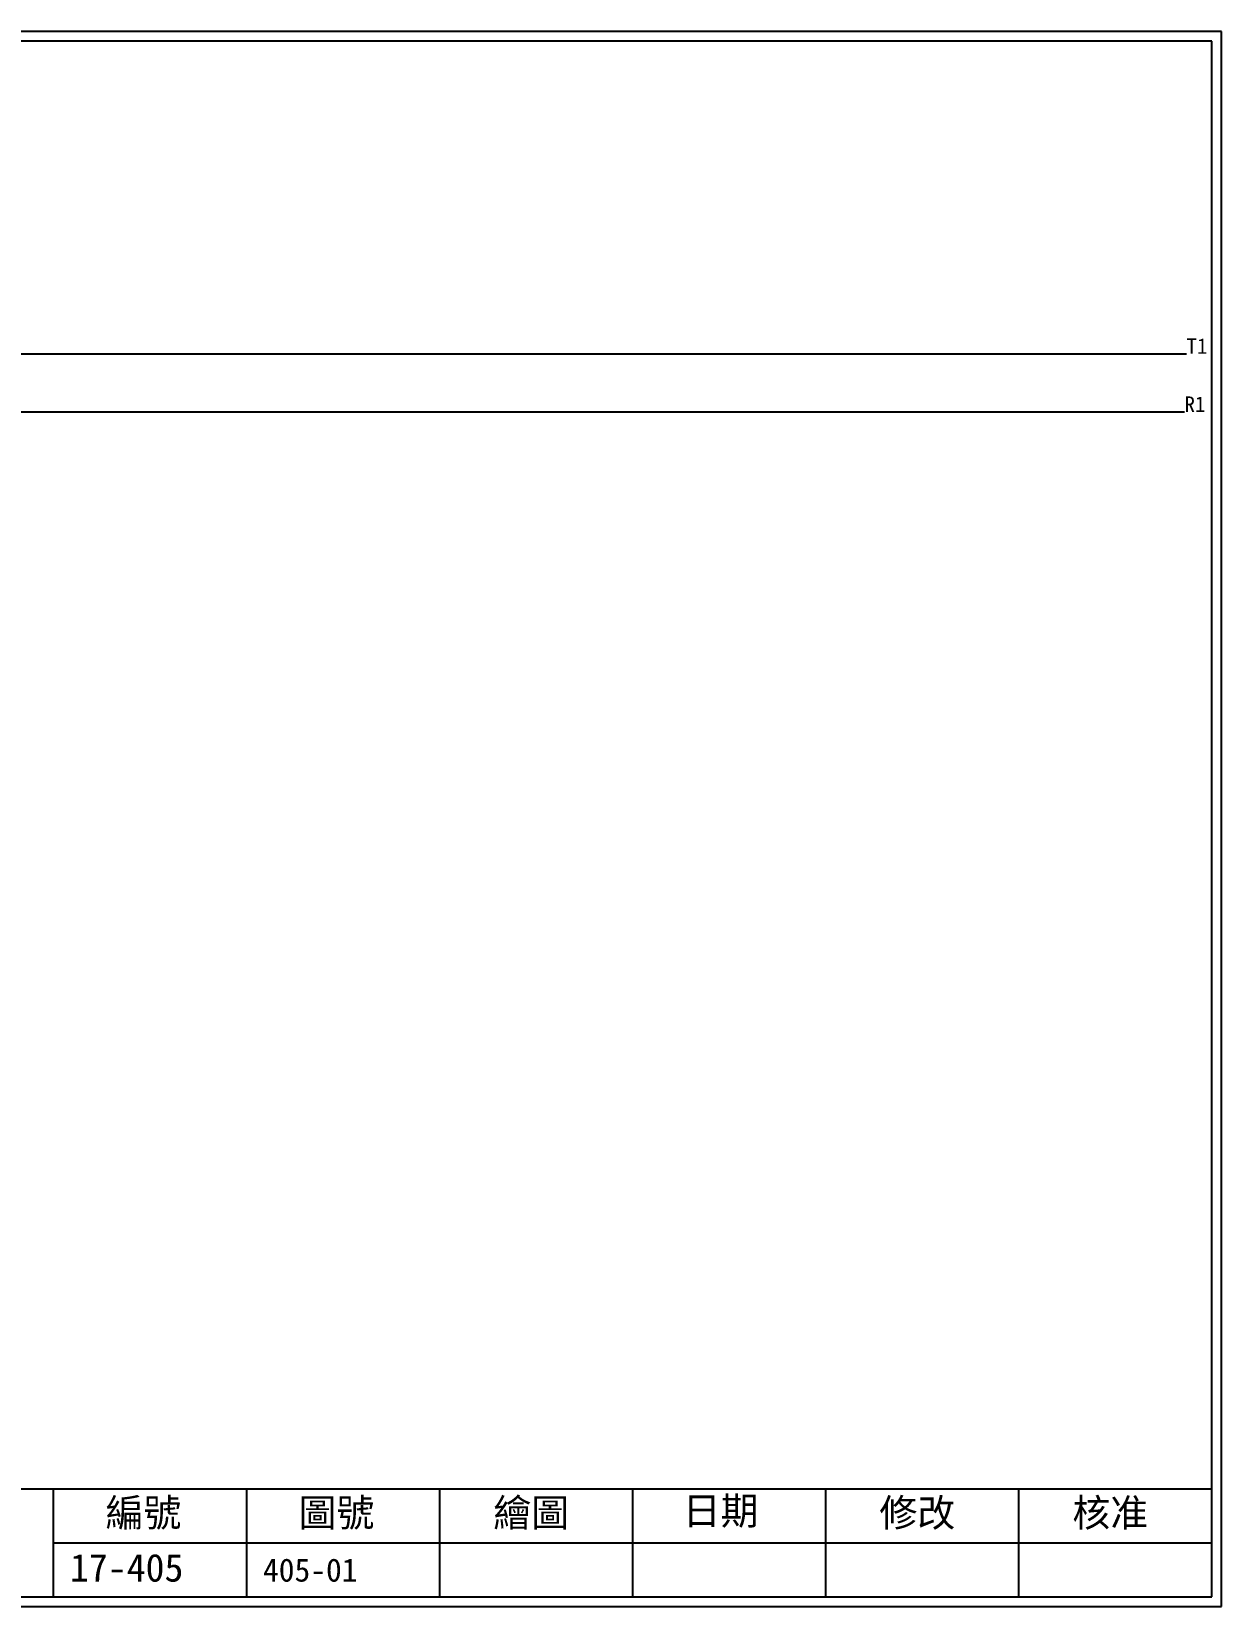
# Model space of a CAD drawing. Extents: x 10 to 297, y 3 to 207.
# Drawn here: x 142.9 to 297, y 3 to 207 of the extents above; entities that cross this region are included whole.
import ezdxf

# ---------------------------------------------------------------- set-up
doc = ezdxf.new("R2010")
doc.units = 0
doc.layers.get('0').update_dxf_attribs({"linetype": 'CONTINUOUS'})
doc.layers.add('圖框層', color=7, linetype='CONTINUOUS')
doc.layers.add('標尺寸層', color=3, linetype='CONTINUOUS')
doc.styles.add('STSL', font='kaiu.ttf')

msp = doc.modelspace()

# ---------------------------------------------------------------- linework, layer by layer
for p, q in [((233.61, 165.23), (292.46, 165.23)), ((191.43, 157.71), (292.2, 157.71))]:
    msp.add_line(p, q)
at = {"layer": '圖框層', "color": 7}
for p, q in [((297, 206.97), (10, 206.97)), ((297, 3), (297, 206.97)), ((295.75, 205.72), (11.25, 205.72)), ((295.75, 4.25), (295.75, 205.72)), ((11.25, 18.25), (295.75, 18.25)), ((145.75, 4.25), (145.75, 18.25)), ((170.75, 4.25), (170.75, 18.25)), ((195.75, 4.25), (195.75, 18.25)), ((220.75, 4.25), (220.75, 18.25)), ((245.75, 4.25), (245.75, 18.25)), ((270.75, 4.25), (270.75, 18.25)), ((145.75, 11.25), (295.75, 11.25)), ((11.25, 4.25), (295.75, 4.25)), ((10, 3), (297, 3))]:
    msp.add_line(p, q, dxfattribs=at)
at = {"layer": '標尺寸層', "color": 7}
for p, q in [((42.17, 165.23), (291.99, 165.23)), ((22.17, 157.71), (191.43, 157.71))]:
    msp.add_line(p, q, dxfattribs=at)

# ---------------------------------------------------------------- texts
at = {"layer": '圖框層', "color": 4, "style": 'STSL'}
for s, height, p in [('T1', 2, (292.46, 165.23)), ('R1', 2, (292.2, 157.71)), ('編號', 3.6, (152.47, 13.34)), ('圖號', 3.6, (177.47, 13.34)), ('繪圖', 3.6, (202.69, 13.34)), ('日期', 3.6, (227.22, 13.59)), ('修改', 3.6, (252.69, 13.34)), ('核准', 3.6, (277.69, 13.34)), ('17-405', 3.6, (147.86, 6.22)), ('405-01', 3, (172.86, 6.22))]:
    msp.add_text(s, height=height, dxfattribs=at).set_placement(p)

doc.saveas('drawing.dxf')
